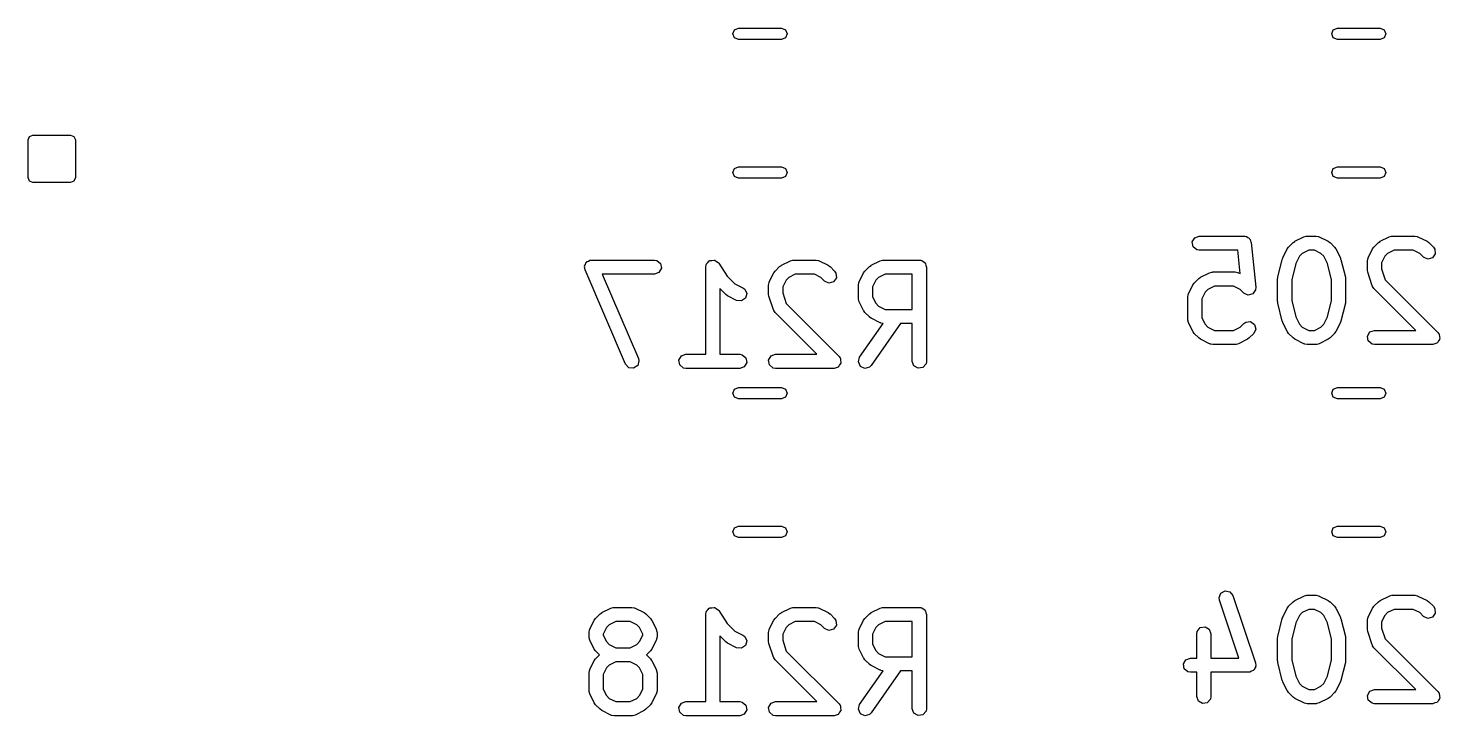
# Model space of a CAD drawing. Extents: x 88 to 206, y -135 to -60.
# Drawn here: x 168.11 to 183.08, y -98.15 to -90.85 of the extents above; entities that cross this region are included whole.
import ezdxf

# ---------------------------------------------------------------- set-up
doc = ezdxf.new("R2010")
doc.units = 0
doc.layers.add('BLACK', color=7, linetype='CONTINUOUS')

msp = doc.modelspace()

# ---------------------------------------------------------------- linework, layer by layer
at = {"layer": 'BLACK', "linetype": 'CONTINUOUS'}
for p, q in [((175.6, -90.871), (175.643, -90.8534)), ((175.643, -90.8534), (176.097, -90.8534)), ((176.097, -90.8534), (176.139, -90.871)), ((181.95, -90.871), (181.993, -90.8534)), ((181.993, -90.8534), (182.447, -90.8534)), ((182.447, -90.8534), (182.489, -90.871)), ((175.583, -90.9134), (175.6, -90.871)), ((175.6, -90.9558), (175.583, -90.9134)), ((175.643, -90.9734), (175.6, -90.9558)), ((176.097, -90.9734), (175.643, -90.9734)), ((176.139, -90.9558), (176.097, -90.9734)), ((176.139, -90.871), (176.157, -90.9134)), ((176.157, -90.9134), (176.139, -90.9558)), ((181.933, -90.9134), (181.95, -90.871)), ((181.95, -90.9558), (181.933, -90.9134)), ((181.993, -90.9734), (181.95, -90.9558)), ((182.447, -90.9734), (181.993, -90.9734)), ((182.489, -90.9558), (182.447, -90.9734)), ((182.489, -90.871), (182.507, -90.9134)), ((182.507, -90.9134), (182.489, -90.9558)), ((168.11, -92.0384), (168.124, -92.003)), ((168.11, -92.4384), (168.11, -92.0384)), ((168.124, -92.003), (168.16, -91.9884)), ((168.16, -91.9884), (168.56, -91.9884)), ((168.56, -91.9884), (168.595, -92.003)), ((168.595, -92.003), (168.61, -92.0384)), ((168.61, -92.0384), (168.61, -92.4384)), ((175.583, -92.3834), (175.6, -92.341)), ((175.6, -92.341), (175.643, -92.3234)), ((175.643, -92.3234), (176.097, -92.3234)), ((176.097, -92.3234), (176.139, -92.341)), ((176.139, -92.341), (176.157, -92.3834)), ((181.933, -92.3834), (181.95, -92.341)), ((181.95, -92.341), (181.993, -92.3234)), ((181.993, -92.3234), (182.447, -92.3234)), ((182.447, -92.3234), (182.489, -92.341)), ((182.489, -92.341), (182.507, -92.3834)), ((168.124, -92.4738), (168.11, -92.4384)), ((168.16, -92.4884), (168.124, -92.4738)), ((168.56, -92.4884), (168.16, -92.4884)), ((168.595, -92.4738), (168.56, -92.4884)), ((168.61, -92.4384), (168.595, -92.4738)), ((175.6, -92.4258), (175.583, -92.3834)), ((175.643, -92.4434), (175.6, -92.4258)), ((176.097, -92.4434), (175.643, -92.4434)), ((176.139, -92.4258), (176.097, -92.4434)), ((176.157, -92.3834), (176.139, -92.4258)), ((181.95, -92.4258), (181.933, -92.3834)), ((181.993, -92.4434), (181.95, -92.4258)), ((182.447, -92.4434), (181.993, -92.4434)), ((182.489, -92.4258), (182.447, -92.4434)), ((182.507, -92.3834), (182.489, -92.4258)), ((180.455, -93.1198), (180.481, -93.0753)), ((180.481, -93.0753), (180.529, -93.0578)), ((180.529, -93.0578), (181.005, -93.0578)), ((181.005, -93.0578), (181.009, -93.0585)), ((181.009, -93.0585), (181.011, -93.058)), ((181.011, -93.058), (181.014, -93.0593)), ((181.014, -93.0593), (181.031, -93.0623)), ((181.031, -93.0623), (181.043, -93.0725)), ((181.043, -93.0725), (181.058, -93.0791)), ((181.058, -93.0791), (181.062, -93.0885)), ((181.062, -93.0885), (181.07, -93.0953)), ((181.07, -93.0953), (181.073, -93.111)), ((181.543, -93.1133), (181.638, -93.0657)), ((181.638, -93.0657), (181.663, -93.0583)), ((181.663, -93.0583), (181.668, -93.0593)), ((181.668, -93.0593), (181.672, -93.0578)), ((181.672, -93.0578), (181.767, -93.0578)), ((181.767, -93.0578), (181.793, -93.0623)), ((181.793, -93.0623), (181.796, -93.0652)), ((181.796, -93.0652), (181.801, -93.0657)), ((181.801, -93.0657), (181.896, -93.1133)), ((182.448, -93.1133), (182.543, -93.0657)), ((182.543, -93.0657), (182.568, -93.0583)), ((182.568, -93.0583), (182.573, -93.0593)), ((182.573, -93.0593), (182.577, -93.0578)), ((182.577, -93.0578), (182.815, -93.0578)), ((182.815, -93.0578), (182.84, -93.0623)), ((182.84, -93.0623), (182.844, -93.0652)), ((182.844, -93.0652), (182.848, -93.0657)), ((182.848, -93.0657), (182.944, -93.1133)), ((180.464, -93.1703), (180.455, -93.1198)), ((180.503, -93.2033), (180.464, -93.1703)), ((180.529, -93.2078), (180.503, -93.2033)), ((180.937, -93.2078), (180.529, -93.2078)), ((180.962, -93.456), (180.937, -93.2078)), ((181.073, -93.111), (181.08, -93.1253)), ((181.08, -93.1253), (181.128, -93.6015)), ((181.414, -93.2897), (181.462, -93.1945)), ((181.462, -93.1945), (181.475, -93.1765)), ((181.475, -93.1765), (181.476, -93.175)), ((181.476, -93.175), (181.524, -93.1274)), ((181.524, -93.1274), (181.542, -93.1145)), ((181.542, -93.1145), (181.543, -93.1133)), ((181.621, -93.242), (181.591, -93.2724)), ((181.69, -93.2078), (181.621, -93.242)), ((181.75, -93.2078), (181.69, -93.2078)), ((181.818, -93.242), (181.75, -93.2078)), ((181.848, -93.2724), (181.818, -93.242)), ((181.896, -93.1133), (181.914, -93.1267)), ((181.914, -93.1267), (181.915, -93.1274)), ((181.915, -93.1274), (181.963, -93.175)), ((181.963, -93.175), (181.976, -93.1934)), ((181.976, -93.1934), (181.977, -93.1945)), ((181.977, -93.1945), (182.025, -93.2897)), ((182.319, -93.2897), (182.367, -93.1945)), ((182.367, -93.1945), (182.38, -93.1765)), ((182.38, -93.1765), (182.381, -93.175)), ((182.381, -93.175), (182.428, -93.1274)), ((182.428, -93.1274), (182.447, -93.1145)), ((182.447, -93.1145), (182.448, -93.1133)), ((182.526, -93.242), (182.496, -93.2724)), ((182.594, -93.2078), (182.526, -93.242)), ((182.797, -93.2078), (182.594, -93.2078)), ((182.866, -93.242), (182.797, -93.2078)), ((182.905, -93.2811), (182.866, -93.242)), ((182.944, -93.1133), (182.962, -93.1267)), ((182.962, -93.1267), (182.963, -93.1274)), ((182.963, -93.1274), (183.011, -93.175)), ((183.03, -93.2474), (183.001, -93.2895)), ((183.011, -93.175), (183.026, -93.1963)), ((183.026, -93.1963), (183.03, -93.2474)), ((174.009, -93.391), (174.012, -93.3825)), ((174.015, -93.4163), (174.009, -93.391)), ((174.01, -93.3738), (174.019, -93.3586)), ((174.012, -93.3825), (174.01, -93.3738)), ((174.019, -93.3586), (174.024, -93.3419)), ((174.024, -93.3419), (174.031, -93.337)), ((174.031, -93.337), (174.036, -93.3293)), ((174.036, -93.3293), (174.052, -93.3233)), ((174.052, -93.3233), (174.067, -93.3138)), ((174.067, -93.3138), (174.076, -93.3148)), ((174.076, -93.3148), (174.084, -93.3118)), ((174.084, -93.3118), (174.751, -93.3118)), ((174.751, -93.3118), (174.776, -93.3163)), ((174.776, -93.3163), (174.816, -93.3493)), ((174.824, -93.3998), (174.799, -93.4442)), ((174.816, -93.3493), (174.824, -93.3998)), ((175.295, -93.3868), (175.299, -93.3611)), ((175.295, -94.3118), (175.295, -93.3868)), ((175.299, -93.3611), (175.302, -93.3578)), ((175.302, -93.3535), (175.318, -93.3385)), ((175.302, -93.3578), (175.302, -93.3535)), ((175.318, -93.3385), (175.332, -93.3218)), ((175.332, -93.3218), (175.336, -93.3211)), ((175.336, -93.3211), (175.339, -93.3181)), ((175.339, -93.3181), (175.361, -93.3167)), ((175.361, -93.3167), (175.383, -93.3129)), ((175.383, -93.3129), (175.386, -93.3151)), ((175.386, -93.3151), (175.391, -93.3148)), ((175.391, -93.3148), (175.408, -93.3277)), ((175.408, -93.3277), (175.427, -93.3386)), ((175.427, -93.3386), (175.429, -93.3426)), ((175.429, -93.3426), (175.432, -93.3452)), ((175.432, -93.3452), (175.523, -93.4819)), ((176.031, -93.429), (176.078, -93.3814)), ((176.078, -93.3814), (176.097, -93.3685)), ((176.097, -93.3685), (176.098, -93.3673)), ((176.098, -93.3673), (176.193, -93.3197)), ((176.193, -93.3197), (176.218, -93.3123)), ((176.218, -93.3123), (176.223, -93.3133)), ((176.223, -93.3133), (176.227, -93.3118)), ((176.227, -93.3118), (176.465, -93.3118)), ((176.465, -93.3118), (176.49, -93.3163)), ((176.49, -93.3163), (176.494, -93.3192)), ((176.494, -93.3192), (176.498, -93.3197)), ((176.498, -93.3197), (176.594, -93.3673)), ((176.594, -93.3673), (176.612, -93.3807)), ((176.612, -93.3807), (176.613, -93.3814)), ((176.613, -93.3814), (176.661, -93.429)), ((176.983, -93.429), (177.031, -93.3814)), ((177.031, -93.3814), (177.049, -93.3685)), ((177.049, -93.3685), (177.05, -93.3673)), ((177.05, -93.3673), (177.146, -93.3197)), ((177.146, -93.3197), (177.171, -93.3123)), ((177.171, -93.3123), (177.175, -93.3133)), ((177.175, -93.3133), (177.179, -93.3118)), ((177.179, -93.3118), (177.56, -93.3118)), ((177.56, -93.3118), (177.57, -93.3135)), ((177.57, -93.3135), (177.573, -93.3129)), ((177.573, -93.3129), (177.576, -93.3146)), ((177.576, -93.3146), (177.586, -93.3163)), ((177.586, -93.3163), (177.601, -93.3288)), ((177.601, -93.3288), (177.618, -93.3386)), ((177.618, -93.3386), (177.62, -93.3449)), ((177.62, -93.3449), (177.625, -93.3493)), ((177.625, -93.3493), (177.628, -93.3685)), ((177.628, -93.3685), (177.635, -93.3868)), ((177.635, -93.3868), (177.635, -94.3868)), ((181.361, -93.4955), (181.409, -93.3051)), ((181.409, -93.3051), (181.414, -93.2932)), ((181.414, -93.2932), (181.414, -93.2897)), ((181.552, -93.3494), (181.509, -93.523)), ((181.591, -93.2724), (181.552, -93.3494)), ((181.887, -93.3494), (181.848, -93.2724)), ((181.93, -93.523), (181.887, -93.3494)), ((182.025, -93.2897), (182.028, -93.3021)), ((182.028, -93.3021), (182.03, -93.3051)), ((182.03, -93.3051), (182.078, -93.4955)), ((182.311, -93.3233), (182.316, -93.2976)), ((182.311, -93.4185), (182.311, -93.3233)), ((182.316, -93.2976), (182.319, -93.2942)), ((182.319, -93.2942), (182.319, -93.2897)), ((182.496, -93.2724), (182.461, -93.341)), ((182.461, -93.341), (182.461, -93.4063)), ((182.461, -93.4063), (182.499, -93.5208)), ((182.951, -93.3027), (182.905, -93.2811)), ((183.001, -93.2895), (182.951, -93.3027)), ((174.444, -94.4163), (174.015, -93.4163)), ((174.751, -93.4618), (174.198, -93.4618)), ((174.198, -93.4618), (174.581, -94.3572)), ((174.799, -93.4442), (174.751, -93.4618)), ((175.523, -93.4819), (175.605, -93.5632)), ((175.961, -93.5773), (175.966, -93.5516)), ((175.966, -93.5516), (175.969, -93.5482)), ((175.969, -93.5437), (176.017, -93.4485)), ((175.969, -93.5482), (175.969, -93.5437)), ((176.017, -93.4485), (176.03, -93.4305)), ((176.03, -93.4305), (176.031, -93.429)), ((176.146, -93.5264), (176.111, -93.595)), ((176.176, -93.496), (176.146, -93.5264)), ((176.244, -93.4618), (176.176, -93.496)), ((176.447, -93.4618), (176.244, -93.4618)), ((176.516, -93.496), (176.447, -93.4618)), ((176.555, -93.5351), (176.516, -93.496)), ((176.601, -93.5567), (176.555, -93.5351)), ((176.651, -93.5435), (176.601, -93.5567)), ((176.68, -93.5014), (176.651, -93.5435)), ((176.661, -93.429), (176.676, -93.4503)), ((176.676, -93.4503), (176.68, -93.5014)), ((176.914, -93.5773), (176.918, -93.5516)), ((176.918, -93.5516), (176.921, -93.5482)), ((176.921, -93.5482), (176.922, -93.5437)), ((176.922, -93.5437), (176.969, -93.4485)), ((176.969, -93.4485), (176.983, -93.4305)), ((176.983, -93.4305), (176.983, -93.429)), ((177.098, -93.5264), (177.064, -93.595)), ((177.128, -93.496), (177.098, -93.5264)), ((177.197, -93.4618), (177.128, -93.496)), ((177.485, -93.4618), (177.197, -93.4618)), ((177.485, -93.8356), (177.485, -93.4618)), ((180.475, -93.5574), (180.476, -93.5559)), ((180.476, -93.5559), (180.524, -93.5083)), ((180.524, -93.5083), (180.542, -93.4955)), ((180.542, -93.4955), (180.543, -93.4943)), ((180.543, -93.4943), (180.638, -93.4467)), ((180.638, -93.4467), (180.663, -93.4392)), ((180.663, -93.4392), (180.668, -93.4403)), ((180.668, -93.4403), (180.672, -93.4387)), ((180.672, -93.4387), (180.91, -93.4387)), ((180.91, -93.4387), (180.936, -93.4433)), ((180.936, -93.4433), (180.939, -93.4461)), ((180.939, -93.4461), (180.944, -93.4467)), ((180.944, -93.4467), (180.962, -93.456)), ((181.359, -93.5137), (181.361, -93.499)), ((181.359, -93.7518), (181.359, -93.5137)), ((181.361, -93.499), (181.361, -93.4955)), ((181.509, -93.523), (181.509, -93.7426)), ((181.93, -93.7426), (181.93, -93.523)), ((182.078, -93.4955), (182.079, -93.5105)), ((182.079, -93.5105), (182.08, -93.5137)), ((182.08, -93.5137), (182.08, -93.7518)), ((182.312, -93.42), (182.311, -93.4185)), ((182.315, -93.4422), (182.312, -93.42)), ((182.363, -93.5851), (182.315, -93.4422)), ((182.499, -93.5208), (183.058, -94.0797)), ((175.507, -93.6779), (175.445, -93.6155)), ((175.445, -93.6155), (175.445, -94.3118)), ((175.509, -93.6786), (175.507, -93.6779)), ((175.527, -93.692), (175.509, -93.6786)), ((175.622, -93.7396), (175.527, -93.692)), ((175.605, -93.5632), (175.689, -93.6054)), ((175.689, -93.6054), (175.71, -93.6209)), ((175.71, -93.6209), (175.73, -93.668)), ((175.73, -93.668), (175.716, -93.7172)), ((175.961, -93.6725), (175.961, -93.5773)), ((175.962, -93.674), (175.961, -93.6725)), ((175.965, -93.6962), (175.962, -93.674)), ((176.013, -93.8391), (175.965, -93.6962)), ((176.111, -93.595), (176.111, -93.6603)), ((176.111, -93.6603), (176.149, -93.7748)), ((176.914, -93.7201), (176.914, -93.5773)), ((177.064, -93.595), (177.064, -93.7024)), ((177.064, -93.7024), (177.098, -93.7709)), ((180.407, -93.7042), (180.411, -93.6786)), ((180.407, -93.9423), (180.407, -93.7042)), ((180.411, -93.6786), (180.414, -93.6751)), ((180.414, -93.6707), (180.462, -93.5754)), ((180.414, -93.6751), (180.414, -93.6707)), ((180.462, -93.5754), (180.475, -93.5574)), ((180.591, -93.6534), (180.557, -93.7219)), ((180.621, -93.623), (180.591, -93.6534)), ((180.69, -93.5887), (180.621, -93.623)), ((180.892, -93.5887), (180.69, -93.5887)), ((180.961, -93.623), (180.892, -93.5887)), ((181, -93.662), (180.961, -93.623)), ((181, -93.6622), (181, -93.662)), ((181.001, -93.6627), (181, -93.6622)), ((181.024, -93.673), (181.001, -93.6627)), ((181.046, -93.6837), (181.024, -93.673)), ((181.047, -93.6836), (181.046, -93.6837)), ((181.072, -93.6769), (181.047, -93.6838)), ((181.047, -93.6838), (181.047, -93.6836)), ((181.096, -93.6704), (181.072, -93.6769)), ((181.097, -93.6699), (181.096, -93.67)), ((181.096, -93.67), (181.096, -93.6704)), ((181.111, -93.649), (181.097, -93.6699)), ((181.125, -93.6284), (181.111, -93.649)), ((181.126, -93.6275), (181.125, -93.6279)), ((181.125, -93.6279), (181.125, -93.6284)), ((181.128, -93.6015), (181.126, -93.6275)), ((182.366, -93.5886), (182.363, -93.5851)), ((182.366, -93.593), (182.366, -93.5886)), ((182.381, -93.6144), (182.366, -93.593)), ((182.824, -94.0578), (182.381, -93.6144)), ((175.673, -93.7454), (175.622, -93.7396)), ((175.716, -93.7172), (175.673, -93.7454)), ((176.016, -93.8426), (176.013, -93.8391)), ((176.016, -93.847), (176.016, -93.8426)), ((176.031, -93.8684), (176.016, -93.847)), ((176.149, -93.7748), (176.708, -94.3337)), ((176.915, -93.7243), (176.914, -93.7201)), ((176.914, -93.7287), (176.915, -93.7243)), ((176.922, -93.7537), (176.914, -93.7287)), ((176.969, -93.8489), (176.922, -93.7537)), ((176.97, -93.85), (176.969, -93.8489)), ((176.983, -93.8684), (176.97, -93.85)), ((177.098, -93.7709), (177.128, -93.8013)), ((177.128, -93.8013), (177.197, -93.8356)), ((177.197, -93.8356), (177.485, -93.8356)), ((180.557, -93.7219), (180.557, -93.9246)), ((181.36, -93.7551), (181.359, -93.7518)), ((181.361, -93.77), (181.36, -93.7551)), ((181.409, -93.9605), (181.361, -93.77)), ((181.509, -93.7426), (181.552, -93.9161)), ((181.887, -93.9161), (181.93, -93.7426)), ((182.078, -93.77), (182.03, -93.9605)), ((182.08, -93.7518), (182.078, -93.7666)), ((182.078, -93.7666), (182.078, -93.77)), ((176.474, -94.3118), (176.031, -93.8684)), ((176.927, -94.3438), (177.178, -93.9854)), ((177.031, -93.916), (176.983, -93.8684)), ((177.032, -93.9167), (177.031, -93.916)), ((177.05, -93.9301), (177.032, -93.9167)), ((177.146, -93.9777), (177.05, -93.9301)), ((177.361, -93.9856), (177.05, -94.4298)), ((177.15, -93.9782), (177.146, -93.9777)), ((177.153, -93.9811), (177.15, -93.9782)), ((177.178, -93.9854), (177.153, -93.9811)), ((177.485, -93.9856), (177.361, -93.9856)), ((177.485, -94.3868), (177.485, -93.9856)), ((180.408, -93.9465), (180.407, -93.9423)), ((180.407, -93.9509), (180.408, -93.9465)), ((180.414, -93.9758), (180.407, -93.9509)), ((180.462, -94.0711), (180.414, -93.9758)), ((180.557, -93.9246), (180.591, -93.9931)), ((180.591, -93.9931), (180.621, -94.0235)), ((180.961, -94.0235), (181, -93.9845)), ((181, -93.9845), (181.021, -93.9696)), ((181.021, -93.9696), (181.072, -93.9651)), ((181.072, -93.9651), (181.114, -93.9945)), ((181.114, -93.9945), (181.128, -94.0441)), ((181.411, -93.9634), (181.409, -93.9605)), ((181.414, -93.9758), (181.411, -93.9634)), ((181.462, -94.0711), (181.414, -93.9758)), ((181.552, -93.9161), (181.591, -93.9931)), ((181.591, -93.9931), (181.621, -94.0235)), ((181.818, -94.0235), (181.848, -93.9931)), ((181.848, -93.9931), (181.887, -93.9161)), ((182.025, -93.9758), (181.977, -94.0711)), ((182.03, -93.9605), (182.025, -93.9723)), ((182.025, -93.9723), (182.025, -93.9758)), ((180.463, -94.0722), (180.462, -94.0711)), ((180.476, -94.0906), (180.463, -94.0722)), ((180.524, -94.1382), (180.476, -94.0906)), ((180.525, -94.1389), (180.524, -94.1382)), ((180.543, -94.1522), (180.525, -94.1389)), ((180.638, -94.1999), (180.543, -94.1522)), ((180.621, -94.0235), (180.69, -94.0578)), ((180.69, -94.0578), (180.892, -94.0578)), ((180.892, -94.0578), (180.961, -94.0235)), ((181.039, -94.1522), (180.944, -94.1999)), ((181.04, -94.1511), (181.039, -94.1522)), ((181.058, -94.1382), (181.04, -94.1511)), ((181.106, -94.0906), (181.058, -94.1382)), ((181.128, -94.0441), (181.106, -94.0906)), ((181.463, -94.0722), (181.462, -94.0711)), ((181.476, -94.0906), (181.463, -94.0722)), ((181.524, -94.1382), (181.476, -94.0906)), ((181.525, -94.1389), (181.524, -94.1382)), ((181.543, -94.1522), (181.525, -94.1389)), ((181.638, -94.1999), (181.543, -94.1522)), ((181.621, -94.0235), (181.69, -94.0578)), ((181.69, -94.0578), (181.75, -94.0578)), ((181.75, -94.0578), (181.818, -94.0235)), ((181.896, -94.1522), (181.801, -94.1999)), ((181.897, -94.1511), (181.896, -94.1522)), ((181.915, -94.1382), (181.897, -94.1511)), ((181.963, -94.0906), (181.915, -94.1382)), ((181.964, -94.0891), (181.963, -94.0906)), ((181.977, -94.0711), (181.964, -94.0891)), ((182.312, -94.1198), (182.338, -94.0753)), ((182.321, -94.1703), (182.312, -94.1198)), ((182.338, -94.0753), (182.386, -94.0578)), ((182.386, -94.0578), (182.824, -94.0578)), ((183.058, -94.0797), (183.068, -94.0932)), ((183.078, -94.1522), (183.065, -94.1707)), ((183.068, -94.0932), (183.07, -94.0953)), ((183.07, -94.0953), (183.071, -94.0973)), ((183.071, -94.0973), (183.073, -94.1011)), ((183.073, -94.1011), (183.075, -94.1236)), ((183.075, -94.1236), (183.079, -94.1458)), ((183.079, -94.1458), (183.077, -94.1488)), ((183.077, -94.1488), (183.078, -94.1522)), ((180.643, -94.2004), (180.638, -94.1999)), ((180.646, -94.2033), (180.643, -94.2004)), ((180.672, -94.2078), (180.646, -94.2033)), ((180.91, -94.2078), (180.672, -94.2078)), ((180.914, -94.2062), (180.91, -94.2078)), ((180.919, -94.2073), (180.914, -94.2062)), ((180.944, -94.1999), (180.919, -94.2073)), ((181.643, -94.2004), (181.638, -94.1999)), ((181.646, -94.2033), (181.643, -94.2004)), ((181.672, -94.2078), (181.646, -94.2033)), ((181.767, -94.2078), (181.672, -94.2078)), ((181.771, -94.2062), (181.767, -94.2078)), ((181.776, -94.2073), (181.771, -94.2062)), ((181.801, -94.1999), (181.776, -94.2073)), ((182.361, -94.2033), (182.321, -94.1703)), ((182.386, -94.2078), (182.361, -94.2033)), ((183.005, -94.2078), (182.386, -94.2078)), ((183.027, -94.2001), (183.005, -94.2078)), ((183.048, -94.1942), (183.027, -94.2001)), ((183.05, -94.1914), (183.048, -94.1942)), ((183.054, -94.1902), (183.05, -94.1914)), ((183.065, -94.1707), (183.054, -94.1902)), ((174.479, -94.4537), (174.444, -94.4163)), ((174.53, -94.4598), (174.479, -94.4537)), ((174.573, -94.4317), (174.53, -94.4598)), ((174.587, -94.3826), (174.573, -94.4317)), ((174.581, -94.3572), (174.587, -94.3826)), ((175.01, -94.3738), (175.036, -94.3293)), ((175.019, -94.4243), (175.01, -94.3738)), ((175.058, -94.4573), (175.019, -94.4243)), ((175.036, -94.3293), (175.084, -94.3118)), ((175.084, -94.3118), (175.295, -94.3118)), ((175.445, -94.3118), (175.655, -94.3118)), ((175.655, -94.3118), (175.681, -94.3163)), ((175.704, -94.4442), (175.655, -94.4618)), ((175.681, -94.3163), (175.72, -94.3493)), ((175.729, -94.3998), (175.704, -94.4442)), ((175.72, -94.3493), (175.729, -94.3998)), ((175.962, -94.3738), (175.988, -94.3293)), ((175.971, -94.4243), (175.962, -94.3738)), ((176.011, -94.4573), (175.971, -94.4243)), ((175.988, -94.3293), (176.036, -94.3118)), ((176.036, -94.3118), (176.474, -94.3118)), ((176.677, -94.4541), (176.655, -94.4618)), ((176.698, -94.4482), (176.677, -94.4541)), ((176.7, -94.4454), (176.698, -94.4482)), ((176.704, -94.4442), (176.7, -94.4454)), ((176.715, -94.4247), (176.704, -94.4442)), ((176.708, -94.3337), (176.718, -94.3472)), ((176.728, -94.4062), (176.715, -94.4247)), ((176.718, -94.3472), (176.72, -94.3493)), ((176.72, -94.3493), (176.721, -94.3513)), ((176.721, -94.3513), (176.723, -94.3551)), ((176.723, -94.3551), (176.725, -94.3776)), ((176.725, -94.3776), (176.729, -94.3998)), ((176.729, -94.3998), (176.727, -94.4028)), ((176.727, -94.4028), (176.728, -94.4062)), ((176.914, -94.3933), (176.927, -94.3438)), ((176.936, -94.4398), (176.914, -94.3933)), ((176.982, -94.4615), (176.936, -94.4398)), ((177.032, -94.4482), (176.982, -94.4615)), ((177.05, -94.4298), (177.032, -94.4482)), ((177.503, -94.435), (177.485, -94.3868)), ((177.547, -94.4606), (177.503, -94.435)), ((177.598, -94.4517), (177.547, -94.4606)), ((177.631, -94.4124), (177.598, -94.4517)), ((177.635, -94.3868), (177.631, -94.4124)), ((175.084, -94.4618), (175.058, -94.4573)), ((175.655, -94.4618), (175.084, -94.4618)), ((176.036, -94.4618), (176.011, -94.4573)), ((176.655, -94.4618), (176.036, -94.4618)), ((175.583, -94.7234), (175.6, -94.681)), ((175.6, -94.7658), (175.583, -94.7234)), ((175.6, -94.681), (175.643, -94.6634)), ((175.643, -94.6634), (176.097, -94.6634)), ((176.097, -94.6634), (176.139, -94.681)), ((176.139, -94.681), (176.157, -94.7234)), ((176.157, -94.7234), (176.139, -94.7658)), ((181.933, -94.7234), (181.95, -94.681)), ((181.95, -94.7658), (181.933, -94.7234)), ((181.95, -94.681), (181.993, -94.6634)), ((181.993, -94.6634), (182.447, -94.6634)), ((182.447, -94.6634), (182.489, -94.681)), ((182.489, -94.681), (182.507, -94.7234)), ((182.507, -94.7234), (182.489, -94.7658)), ((175.643, -94.7834), (175.6, -94.7658)), ((176.097, -94.7834), (175.643, -94.7834)), ((176.139, -94.7658), (176.097, -94.7834)), ((181.993, -94.7834), (181.95, -94.7658)), ((182.447, -94.7834), (181.993, -94.7834)), ((182.489, -94.7658), (182.447, -94.7834)), ((175.583, -96.1934), (175.6, -96.151)), ((175.6, -96.2358), (175.583, -96.1934)), ((175.6, -96.151), (175.643, -96.1334)), ((175.643, -96.2534), (175.6, -96.2358)), ((175.643, -96.1334), (176.097, -96.1334)), ((176.097, -96.1334), (176.139, -96.151)), ((176.139, -96.2358), (176.097, -96.2534)), ((176.139, -96.151), (176.157, -96.1934)), ((176.157, -96.1934), (176.139, -96.2358)), ((181.933, -96.1934), (181.95, -96.151)), ((181.95, -96.2358), (181.933, -96.1934)), ((181.95, -96.151), (181.993, -96.1334)), ((181.993, -96.2534), (181.95, -96.2358)), ((181.993, -96.1334), (182.447, -96.1334)), ((182.447, -96.1334), (182.489, -96.151)), ((182.489, -96.2358), (182.447, -96.2534)), ((182.489, -96.151), (182.507, -96.1934)), ((182.507, -96.1934), (182.489, -96.2358)), ((176.097, -96.2534), (175.643, -96.2534)), ((182.447, -96.2534), (181.993, -96.2534)), ((180.74, -96.8931), (180.759, -96.8454)), ((180.759, -96.8454), (180.804, -96.821)), ((180.804, -96.821), (180.854, -96.8313)), ((180.854, -96.8313), (180.886, -96.8714)), ((174.288, -97.0037), (174.313, -96.9963)), ((174.313, -96.9963), (174.318, -96.9973)), ((174.318, -96.9973), (174.322, -96.9958)), ((174.322, -96.9958), (174.512, -96.9958)), ((174.512, -96.9958), (174.538, -97.0003)), ((175.361, -97.0007), (175.383, -96.9969)), ((175.383, -96.9969), (175.386, -96.9991)), ((175.386, -96.9991), (175.391, -96.9988)), ((175.391, -96.9988), (175.408, -97.0117)), ((176.193, -97.0037), (176.218, -96.9963)), ((176.218, -96.9963), (176.223, -96.9973)), ((176.223, -96.9973), (176.227, -96.9958)), ((176.227, -96.9958), (176.465, -96.9958)), ((176.465, -96.9958), (176.49, -97.0003)), ((177.146, -97.0037), (177.171, -96.9963)), ((177.171, -96.9963), (177.175, -96.9973)), ((177.175, -96.9973), (177.179, -96.9958)), ((177.179, -96.9958), (177.56, -96.9958)), ((177.56, -96.9958), (177.57, -96.9975)), ((177.57, -96.9975), (177.573, -96.9969)), ((177.573, -96.9969), (177.576, -96.9986)), ((177.576, -96.9986), (177.586, -97.0003)), ((180.744, -96.9189), (180.74, -96.8931)), ((180.949, -97.5344), (180.744, -96.9189)), ((180.886, -96.8714), (181.124, -97.5857)), ((181.462, -97.0045), (181.475, -96.9865)), ((181.475, -96.9865), (181.476, -96.985)), ((181.476, -96.985), (181.524, -96.9374)), ((181.524, -96.9374), (181.542, -96.9245)), ((181.542, -96.9245), (181.543, -96.9233)), ((181.543, -96.9233), (181.638, -96.8757)), ((181.638, -96.8757), (181.663, -96.8683)), ((181.663, -96.8683), (181.668, -96.8693)), ((181.668, -96.8693), (181.672, -96.8678)), ((181.672, -96.8678), (181.767, -96.8678)), ((181.767, -96.8678), (181.793, -96.8723)), ((181.793, -96.8723), (181.796, -96.8752)), ((181.796, -96.8752), (181.801, -96.8757)), ((181.801, -96.8757), (181.896, -96.9233)), ((181.896, -96.9233), (181.914, -96.9367)), ((181.914, -96.9367), (181.915, -96.9374)), ((181.915, -96.9374), (181.963, -96.985)), ((181.963, -96.985), (181.976, -97.0034)), ((182.367, -97.0045), (182.38, -96.9865)), ((182.38, -96.9865), (182.381, -96.985)), ((182.381, -96.985), (182.428, -96.9374)), ((182.428, -96.9374), (182.447, -96.9245)), ((182.447, -96.9245), (182.448, -96.9233)), ((182.448, -96.9233), (182.543, -96.8757)), ((182.543, -96.8757), (182.568, -96.8683)), ((182.568, -96.8683), (182.573, -96.8693)), ((182.573, -96.8693), (182.577, -96.8678)), ((182.577, -96.8678), (182.815, -96.8678)), ((182.815, -96.8678), (182.84, -96.8723)), ((182.84, -96.8723), (182.844, -96.8752)), ((182.844, -96.8752), (182.848, -96.8757)), ((182.848, -96.8757), (182.944, -96.9233)), ((182.944, -96.9233), (182.962, -96.9367)), ((182.962, -96.9367), (182.963, -96.9374)), ((182.963, -96.9374), (183.011, -96.985)), ((183.011, -96.985), (183.026, -97.0063)), ((174.064, -97.2277), (174.112, -97.1325)), ((174.112, -97.1325), (174.125, -97.1145)), ((174.125, -97.1145), (174.126, -97.113)), ((174.126, -97.113), (174.174, -97.0654)), ((174.174, -97.0654), (174.192, -97.0525)), ((174.192, -97.0525), (174.193, -97.0513)), ((174.193, -97.0513), (174.288, -97.0037)), ((174.34, -97.1458), (174.271, -97.18)), ((174.495, -97.1458), (174.34, -97.1458)), ((174.563, -97.18), (174.495, -97.1458)), ((174.538, -97.0003), (174.542, -97.0032)), ((174.542, -97.0032), (174.546, -97.0037)), ((174.546, -97.0037), (174.641, -97.0513)), ((174.641, -97.0513), (174.659, -97.0647)), ((174.659, -97.0647), (174.661, -97.0654)), ((174.661, -97.0654), (174.708, -97.113)), ((174.708, -97.113), (174.721, -97.1314)), ((174.721, -97.1314), (174.722, -97.1325)), ((174.722, -97.1325), (174.77, -97.2277)), ((175.295, -97.0708), (175.299, -97.0451)), ((175.295, -97.9958), (175.295, -97.0708)), ((175.299, -97.0451), (175.302, -97.0418)), ((175.302, -97.0375), (175.318, -97.0225)), ((175.302, -97.0418), (175.302, -97.0375)), ((175.318, -97.0225), (175.332, -97.0058)), ((175.332, -97.0058), (175.336, -97.0051)), ((175.336, -97.0051), (175.339, -97.0021)), ((175.339, -97.0021), (175.361, -97.0007)), ((175.408, -97.0117), (175.427, -97.0226)), ((175.427, -97.0226), (175.429, -97.0266)), ((175.429, -97.0266), (175.432, -97.0292)), ((175.432, -97.0292), (175.523, -97.1659)), ((175.969, -97.2277), (176.017, -97.1325)), ((176.017, -97.1325), (176.03, -97.1145)), ((176.03, -97.1145), (176.031, -97.113)), ((176.031, -97.113), (176.078, -97.0654)), ((176.078, -97.0654), (176.097, -97.0525)), ((176.097, -97.0525), (176.098, -97.0513)), ((176.098, -97.0513), (176.193, -97.0037)), ((176.244, -97.1458), (176.176, -97.18)), ((176.447, -97.1458), (176.244, -97.1458)), ((176.516, -97.18), (176.447, -97.1458)), ((176.49, -97.0003), (176.494, -97.0032)), ((176.494, -97.0032), (176.498, -97.0037)), ((176.498, -97.0037), (176.594, -97.0513)), ((176.594, -97.0513), (176.612, -97.0647)), ((176.612, -97.0647), (176.613, -97.0654)), ((176.613, -97.0654), (176.661, -97.113)), ((176.661, -97.113), (176.676, -97.1343)), ((176.676, -97.1343), (176.68, -97.1854)), ((176.922, -97.2277), (176.969, -97.1325)), ((176.969, -97.1325), (176.983, -97.1145)), ((176.983, -97.113), (177.031, -97.0654)), ((176.983, -97.1145), (176.983, -97.113)), ((177.031, -97.0654), (177.049, -97.0525)), ((177.049, -97.0525), (177.05, -97.0513)), ((177.05, -97.0513), (177.146, -97.0037)), ((177.197, -97.1458), (177.128, -97.18)), ((177.485, -97.1458), (177.197, -97.1458)), ((177.485, -97.5196), (177.485, -97.1458)), ((177.586, -97.0003), (177.601, -97.0128)), ((177.601, -97.0128), (177.618, -97.0226)), ((177.618, -97.0226), (177.62, -97.0289)), ((177.62, -97.0289), (177.625, -97.0333)), ((177.625, -97.0333), (177.628, -97.0525)), ((177.628, -97.0525), (177.635, -97.0708)), ((177.635, -97.0708), (177.635, -98.0708)), ((181.361, -97.3055), (181.409, -97.1151)), ((181.409, -97.1151), (181.414, -97.1032)), ((181.414, -97.0997), (181.462, -97.0045)), ((181.414, -97.1032), (181.414, -97.0997)), ((181.591, -97.0824), (181.552, -97.1594)), ((181.621, -97.052), (181.591, -97.0824)), ((181.69, -97.0178), (181.621, -97.052)), ((181.75, -97.0178), (181.69, -97.0178)), ((181.818, -97.052), (181.75, -97.0178)), ((181.848, -97.0824), (181.818, -97.052)), ((181.887, -97.1594), (181.848, -97.0824)), ((181.976, -97.0034), (181.977, -97.0045)), ((181.977, -97.0045), (182.025, -97.0997)), ((182.025, -97.0997), (182.028, -97.1121)), ((182.028, -97.1121), (182.03, -97.1151)), ((182.03, -97.1151), (182.078, -97.3055)), ((182.311, -97.1333), (182.316, -97.1076)), ((182.311, -97.2285), (182.311, -97.1333)), ((182.316, -97.1076), (182.319, -97.1042)), ((182.319, -97.0997), (182.367, -97.0045)), ((182.319, -97.1042), (182.319, -97.0997)), ((182.496, -97.0824), (182.461, -97.151)), ((182.526, -97.052), (182.496, -97.0824)), ((182.594, -97.0178), (182.526, -97.052)), ((182.797, -97.0178), (182.594, -97.0178)), ((182.866, -97.052), (182.797, -97.0178)), ((182.905, -97.0911), (182.866, -97.052)), ((182.951, -97.1127), (182.905, -97.0911)), ((183.001, -97.0995), (182.951, -97.1127)), ((183.03, -97.0574), (183.001, -97.0995)), ((183.026, -97.0063), (183.03, -97.0574)), ((174.057, -97.2613), (174.061, -97.2356)), ((174.057, -97.3089), (174.057, -97.2613)), ((174.061, -97.2356), (174.064, -97.2322)), ((174.064, -97.2322), (174.064, -97.2277)), ((174.241, -97.2104), (174.207, -97.279)), ((174.207, -97.279), (174.207, -97.2912)), ((174.207, -97.2912), (174.241, -97.3597)), ((174.271, -97.18), (174.241, -97.2104)), ((174.594, -97.2104), (174.563, -97.18)), ((174.628, -97.279), (174.594, -97.2104)), ((174.594, -97.3597), (174.628, -97.2912)), ((174.628, -97.2912), (174.628, -97.279)), ((174.77, -97.2277), (174.777, -97.2527)), ((174.777, -97.2527), (174.776, -97.257)), ((174.776, -97.257), (174.778, -97.2613)), ((174.778, -97.2613), (174.778, -97.3089)), ((175.523, -97.1659), (175.605, -97.2472)), ((175.605, -97.2472), (175.689, -97.2894)), ((175.689, -97.2894), (175.71, -97.3049)), ((175.961, -97.2613), (175.966, -97.2356)), ((175.961, -97.3565), (175.961, -97.2613)), ((175.966, -97.2356), (175.969, -97.2322)), ((175.969, -97.2322), (175.969, -97.2277)), ((176.146, -97.2104), (176.111, -97.279)), ((176.111, -97.279), (176.111, -97.3443)), ((176.176, -97.18), (176.146, -97.2104)), ((176.555, -97.2191), (176.516, -97.18)), ((176.601, -97.2407), (176.555, -97.2191)), ((176.651, -97.2275), (176.601, -97.2407)), ((176.68, -97.1854), (176.651, -97.2275)), ((176.914, -97.2613), (176.918, -97.2356)), ((176.914, -97.4041), (176.914, -97.2613)), ((176.918, -97.2356), (176.921, -97.2322)), ((176.921, -97.2322), (176.922, -97.2277)), ((177.098, -97.2104), (177.064, -97.279)), ((177.064, -97.279), (177.064, -97.3864)), ((177.128, -97.18), (177.098, -97.2104)), ((180.502, -97.2761), (180.506, -97.2505)), ((180.502, -97.5344), (180.502, -97.2761)), ((180.506, -97.2505), (180.539, -97.2112)), ((180.539, -97.2112), (180.59, -97.2023)), ((180.59, -97.2023), (180.634, -97.2279)), ((180.634, -97.2279), (180.652, -97.2761)), ((180.652, -97.2761), (180.652, -97.5344)), ((181.552, -97.1594), (181.509, -97.333)), ((181.93, -97.333), (181.887, -97.1594)), ((182.312, -97.23), (182.311, -97.2285)), ((182.315, -97.2522), (182.312, -97.23)), ((182.363, -97.3951), (182.315, -97.2522)), ((182.461, -97.151), (182.461, -97.2163)), ((182.461, -97.2163), (182.499, -97.3308)), ((174.058, -97.3131), (174.057, -97.3089)), ((174.057, -97.3174), (174.058, -97.3131)), ((174.064, -97.3424), (174.057, -97.3174)), ((174.112, -97.4377), (174.064, -97.3424)), ((174.113, -97.4388), (174.112, -97.4377)), ((174.126, -97.4571), (174.113, -97.4388)), ((174.241, -97.3597), (174.271, -97.3901)), ((174.271, -97.3901), (174.34, -97.4244)), ((174.34, -97.4244), (174.495, -97.4244)), ((174.495, -97.4244), (174.563, -97.3901)), ((174.563, -97.3901), (174.594, -97.3597)), ((174.722, -97.4377), (174.709, -97.4557)), ((174.77, -97.3424), (174.722, -97.4377)), ((174.771, -97.338), (174.77, -97.3424)), ((174.773, -97.3345), (174.771, -97.338)), ((174.778, -97.3089), (174.773, -97.3345)), ((175.507, -97.3619), (175.445, -97.2995)), ((175.445, -97.2995), (175.445, -97.9958)), ((175.509, -97.3626), (175.507, -97.3619)), ((175.527, -97.376), (175.509, -97.3626)), ((175.622, -97.4236), (175.527, -97.376)), ((175.673, -97.4294), (175.622, -97.4236)), ((175.716, -97.4012), (175.673, -97.4294)), ((175.71, -97.3049), (175.73, -97.352)), ((175.73, -97.352), (175.716, -97.4012)), ((175.962, -97.358), (175.961, -97.3565)), ((175.965, -97.3802), (175.962, -97.358)), ((176.013, -97.5231), (175.965, -97.3802)), ((176.111, -97.3443), (176.149, -97.4588)), ((176.915, -97.4083), (176.914, -97.4041)), ((176.914, -97.4127), (176.915, -97.4083)), ((176.922, -97.4377), (176.914, -97.4127)), ((176.969, -97.5329), (176.922, -97.4377)), ((177.064, -97.3864), (177.098, -97.4549)), ((181.359, -97.3237), (181.361, -97.309)), ((181.359, -97.5618), (181.359, -97.3237)), ((181.361, -97.309), (181.361, -97.3055)), ((181.509, -97.333), (181.509, -97.5526)), ((181.93, -97.5526), (181.93, -97.333)), ((182.078, -97.3055), (182.079, -97.3205)), ((182.079, -97.3205), (182.08, -97.3237)), ((182.08, -97.3237), (182.08, -97.5618)), ((182.366, -97.3986), (182.363, -97.3951)), ((182.366, -97.403), (182.366, -97.3986)), ((182.381, -97.4244), (182.366, -97.403)), ((182.824, -97.8678), (182.381, -97.4244)), ((182.499, -97.3308), (183.058, -97.8897)), ((174.064, -97.6563), (174.112, -97.561)), ((174.112, -97.561), (174.125, -97.543)), ((174.125, -97.543), (174.126, -97.5416)), ((174.168, -97.4994), (174.126, -97.4571)), ((174.126, -97.5416), (174.168, -97.4994)), ((174.34, -97.5744), (174.271, -97.6086)), ((174.495, -97.5744), (174.34, -97.5744)), ((174.563, -97.6086), (174.495, -97.5744)), ((174.708, -97.4571), (174.666, -97.4994)), ((174.666, -97.4994), (174.708, -97.5416)), ((174.709, -97.4557), (174.708, -97.4571)), ((174.708, -97.5416), (174.721, -97.5599)), ((174.721, -97.5599), (174.722, -97.561)), ((174.722, -97.561), (174.77, -97.6563)), ((176.016, -97.5266), (176.013, -97.5231)), ((176.016, -97.531), (176.016, -97.5266)), ((176.031, -97.5524), (176.016, -97.531)), ((176.474, -97.9958), (176.031, -97.5524)), ((176.149, -97.4588), (176.708, -98.0177)), ((176.97, -97.534), (176.969, -97.5329)), ((176.983, -97.5524), (176.97, -97.534)), ((177.031, -97.6), (176.983, -97.5524)), ((177.098, -97.4549), (177.128, -97.4853)), ((177.128, -97.4853), (177.197, -97.5196)), ((177.197, -97.5196), (177.485, -97.5196)), ((180.36, -97.5964), (180.386, -97.552)), ((180.369, -97.6469), (180.36, -97.5964)), ((180.386, -97.552), (180.434, -97.5344)), ((180.434, -97.5344), (180.502, -97.5344)), ((180.652, -97.5344), (180.949, -97.5344)), ((181.124, -97.5857), (181.128, -97.6115)), ((181.36, -97.5651), (181.359, -97.5618)), ((181.361, -97.58), (181.36, -97.5651)), ((181.409, -97.7705), (181.361, -97.58)), ((181.509, -97.5526), (181.552, -97.7261)), ((181.887, -97.7261), (181.93, -97.5526)), ((182.078, -97.58), (182.03, -97.7705)), ((182.08, -97.5618), (182.078, -97.5766)), ((182.078, -97.5766), (182.078, -97.58)), ((174.057, -97.6898), (174.061, -97.6642)), ((174.057, -97.8803), (174.057, -97.6898)), ((174.061, -97.6642), (174.064, -97.6607)), ((174.064, -97.6607), (174.064, -97.6563)), ((174.241, -97.639), (174.207, -97.7075)), ((174.207, -97.7075), (174.207, -97.8626)), ((174.271, -97.6086), (174.241, -97.639)), ((174.594, -97.639), (174.563, -97.6086)), ((174.628, -97.7075), (174.594, -97.639)), ((174.628, -97.8626), (174.628, -97.7075)), ((174.77, -97.6563), (174.777, -97.6813)), ((174.777, -97.6813), (174.776, -97.6856)), ((174.776, -97.6856), (174.778, -97.6898)), ((174.778, -97.6898), (174.778, -97.8803)), ((176.927, -98.0278), (177.178, -97.6694)), ((177.032, -97.6007), (177.031, -97.6)), ((177.05, -97.6141), (177.032, -97.6007)), ((177.146, -97.6617), (177.05, -97.6141)), ((177.361, -97.6696), (177.05, -98.1138)), ((177.15, -97.6622), (177.146, -97.6617)), ((177.153, -97.6651), (177.15, -97.6622)), ((177.178, -97.6694), (177.153, -97.6651)), ((177.485, -97.6696), (177.361, -97.6696)), ((177.485, -98.0708), (177.485, -97.6696)), ((180.408, -97.6799), (180.369, -97.6469)), ((180.434, -97.6844), (180.408, -97.6799)), ((180.502, -97.6844), (180.434, -97.6844)), ((180.502, -97.9428), (180.502, -97.6844)), ((181.053, -97.6844), (180.652, -97.6844)), ((180.652, -97.6844), (180.652, -97.9428)), ((181.058, -97.6825), (181.053, -97.6844)), ((181.064, -97.6836), (181.058, -97.6825)), ((181.082, -97.6739), (181.064, -97.6836)), ((181.101, -97.6669), (181.082, -97.6739)), ((181.104, -97.6619), (181.101, -97.6669)), ((181.109, -97.6592), (181.104, -97.6619)), ((181.117, -97.6402), (181.109, -97.6592)), ((181.127, -97.6225), (181.117, -97.6402)), ((181.128, -97.6115), (181.126, -97.6168)), ((181.126, -97.6168), (181.127, -97.6225)), ((181.552, -97.7261), (181.591, -97.8031)), ((181.848, -97.8031), (181.887, -97.7261)), ((174.058, -97.8845), (174.057, -97.8803)), ((174.057, -97.8889), (174.058, -97.8845)), ((174.064, -97.9138), (174.057, -97.8889)), ((174.207, -97.8626), (174.241, -97.9311)), ((174.594, -97.9311), (174.628, -97.8626)), ((174.778, -97.8803), (174.773, -97.906)), ((181.411, -97.7734), (181.409, -97.7705)), ((181.414, -97.7858), (181.411, -97.7734)), ((181.462, -97.8811), (181.414, -97.7858)), ((181.463, -97.8822), (181.462, -97.8811)), ((181.476, -97.9006), (181.463, -97.8822)), ((181.591, -97.8031), (181.621, -97.8335)), ((181.621, -97.8335), (181.69, -97.8678)), ((181.69, -97.8678), (181.75, -97.8678)), ((181.75, -97.8678), (181.818, -97.8335)), ((181.818, -97.8335), (181.848, -97.8031)), ((181.977, -97.8811), (181.964, -97.8991)), ((182.025, -97.7858), (181.977, -97.8811)), ((182.03, -97.7705), (182.025, -97.7823)), ((182.025, -97.7823), (182.025, -97.7858)), ((182.312, -97.9298), (182.338, -97.8853)), ((182.338, -97.8853), (182.386, -97.8678)), ((182.386, -97.8678), (182.824, -97.8678)), ((183.058, -97.8897), (183.068, -97.9032)), ((174.112, -98.0091), (174.064, -97.9138)), ((174.113, -98.0102), (174.112, -98.0091)), ((174.126, -98.0286), (174.113, -98.0102)), ((174.174, -98.0762), (174.126, -98.0286)), ((174.241, -97.9311), (174.271, -97.9615)), ((174.271, -97.9615), (174.34, -97.9958)), ((174.34, -97.9958), (174.495, -97.9958)), ((174.495, -97.9958), (174.563, -97.9615)), ((174.563, -97.9615), (174.594, -97.9311)), ((174.708, -98.0286), (174.661, -98.0762)), ((174.709, -98.0271), (174.708, -98.0286)), ((174.722, -98.0091), (174.709, -98.0271)), ((174.77, -97.9138), (174.722, -98.0091)), ((174.771, -97.9094), (174.77, -97.9138)), ((174.773, -97.906), (174.771, -97.9094)), ((175.01, -98.0578), (175.036, -98.0133)), ((175.036, -98.0133), (175.084, -97.9958)), ((175.084, -97.9958), (175.295, -97.9958)), ((175.445, -97.9958), (175.655, -97.9958)), ((175.655, -97.9958), (175.681, -98.0003)), ((175.681, -98.0003), (175.72, -98.0333)), ((175.72, -98.0333), (175.729, -98.0838)), ((175.962, -98.0578), (175.988, -98.0133)), ((175.988, -98.0133), (176.036, -97.9958)), ((176.036, -97.9958), (176.474, -97.9958)), ((176.708, -98.0177), (176.718, -98.0312)), ((176.718, -98.0312), (176.72, -98.0333)), ((176.72, -98.0333), (176.721, -98.0353)), ((176.721, -98.0353), (176.723, -98.0391)), ((176.723, -98.0391), (176.725, -98.0616)), ((176.914, -98.0773), (176.927, -98.0278)), ((180.519, -97.991), (180.502, -97.9428)), ((180.564, -98.0166), (180.519, -97.991)), ((180.614, -98.0077), (180.564, -98.0166)), ((180.647, -97.9684), (180.614, -98.0077)), ((180.652, -97.9428), (180.647, -97.9684)), ((181.524, -97.9482), (181.476, -97.9006)), ((181.525, -97.9489), (181.524, -97.9482)), ((181.543, -97.9622), (181.525, -97.9489)), ((181.638, -98.0099), (181.543, -97.9622)), ((181.643, -98.0104), (181.638, -98.0099)), ((181.646, -98.0133), (181.643, -98.0104)), ((181.672, -98.0178), (181.646, -98.0133)), ((181.767, -98.0178), (181.672, -98.0178)), ((181.771, -98.0162), (181.767, -98.0178)), ((181.776, -98.0173), (181.771, -98.0162)), ((181.801, -98.0099), (181.776, -98.0173)), ((181.896, -97.9622), (181.801, -98.0099)), ((181.897, -97.9611), (181.896, -97.9622)), ((181.915, -97.9482), (181.897, -97.9611)), ((181.963, -97.9006), (181.915, -97.9482)), ((181.964, -97.8991), (181.963, -97.9006)), ((182.321, -97.9803), (182.312, -97.9298)), ((182.361, -98.0133), (182.321, -97.9803)), ((182.386, -98.0178), (182.361, -98.0133)), ((183.005, -98.0178), (182.386, -98.0178)), ((183.027, -98.0101), (183.005, -98.0178)), ((183.048, -98.0042), (183.027, -98.0101)), ((183.05, -98.0014), (183.048, -98.0042)), ((183.054, -98.0002), (183.05, -98.0014)), ((183.065, -97.9807), (183.054, -98.0002)), ((183.078, -97.9622), (183.065, -97.9807)), ((183.068, -97.9032), (183.07, -97.9053)), ((183.07, -97.9053), (183.071, -97.9073)), ((183.071, -97.9073), (183.073, -97.9111)), ((183.073, -97.9111), (183.075, -97.9336)), ((183.075, -97.9336), (183.079, -97.9558)), ((183.079, -97.9558), (183.077, -97.9588)), ((183.077, -97.9588), (183.078, -97.9622)), ((174.175, -98.0769), (174.174, -98.0762)), ((174.193, -98.0902), (174.175, -98.0769)), ((174.288, -98.1379), (174.193, -98.0902)), ((174.293, -98.1384), (174.288, -98.1379)), ((174.296, -98.1413), (174.293, -98.1384)), ((174.322, -98.1458), (174.296, -98.1413)), ((174.512, -98.1458), (174.322, -98.1458)), ((174.517, -98.1442), (174.512, -98.1458)), ((174.521, -98.1453), (174.517, -98.1442)), ((174.546, -98.1379), (174.521, -98.1453)), ((174.641, -98.0902), (174.546, -98.1379)), ((174.642, -98.0891), (174.641, -98.0902)), ((174.661, -98.0762), (174.642, -98.0891)), ((175.019, -98.1083), (175.01, -98.0578)), ((175.058, -98.1413), (175.019, -98.1083)), ((175.084, -98.1458), (175.058, -98.1413)), ((175.655, -98.1458), (175.084, -98.1458)), ((175.704, -98.1282), (175.655, -98.1458)), ((175.729, -98.0838), (175.704, -98.1282)), ((175.971, -98.1083), (175.962, -98.0578)), ((176.011, -98.1413), (175.971, -98.1083)), ((176.036, -98.1458), (176.011, -98.1413)), ((176.655, -98.1458), (176.036, -98.1458)), ((176.677, -98.1381), (176.655, -98.1458)), ((176.698, -98.1322), (176.677, -98.1381)), ((176.7, -98.1294), (176.698, -98.1322)), ((176.704, -98.1282), (176.7, -98.1294)), ((176.715, -98.1087), (176.704, -98.1282)), ((176.728, -98.0902), (176.715, -98.1087)), ((176.725, -98.0616), (176.729, -98.0838)), ((176.729, -98.0838), (176.727, -98.0868)), ((176.727, -98.0868), (176.728, -98.0902)), ((176.936, -98.1238), (176.914, -98.0773)), ((176.982, -98.1455), (176.936, -98.1238)), ((177.032, -98.1322), (176.982, -98.1455)), ((177.05, -98.1138), (177.032, -98.1322)), ((177.503, -98.119), (177.485, -98.0708)), ((177.547, -98.1446), (177.503, -98.119)), ((177.598, -98.1357), (177.547, -98.1446)), ((177.631, -98.0964), (177.598, -98.1357)), ((177.635, -98.0708), (177.631, -98.0964))]:
    msp.add_line(p, q, dxfattribs=at)

doc.saveas('drawing.dxf')
